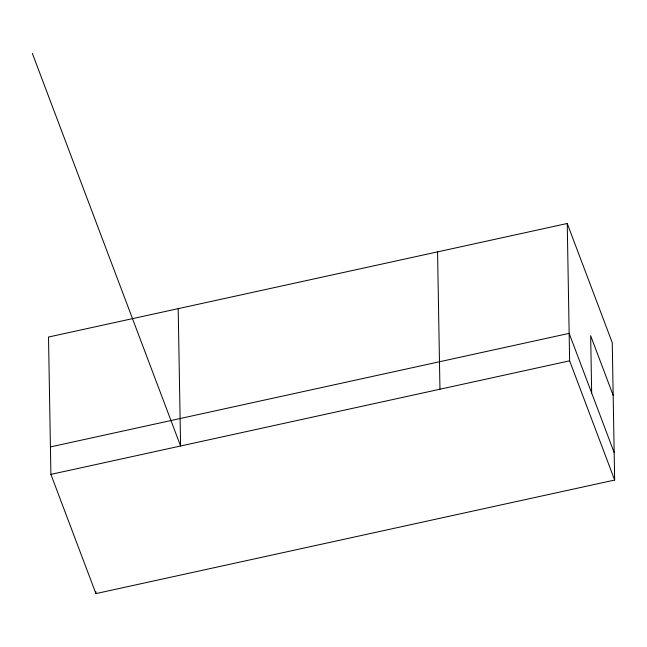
<?xml version="1.0" encoding="UTF-8"?>
<svg xmlns="http://www.w3.org/2000/svg" width="647" height="647" viewBox="0 0 647 647"><rect width="100%" height="100%" fill="white"/><g stroke="black" fill="none" stroke-linecap="round" stroke-linejoin="round"><path stroke-width="0.97" d="M567.241 223.49L48.509 337.038L50.903 474.388L95.918 593.598L614.65 480.05L612.256 342.7L567.241 223.49L569.635 360.832L614.65 480.05M50.426 446.923L569.158 333.367L614.173 452.577M50.903 474.388L569.635 360.832M613.17 395.349L590.662 335.744L591.665 392.972M32.35 53.402L180.586 446.001L178.192 308.651M437.558 251.877L439.952 389.227M95.877 591.641L95.918 593.598"/></g></svg>
